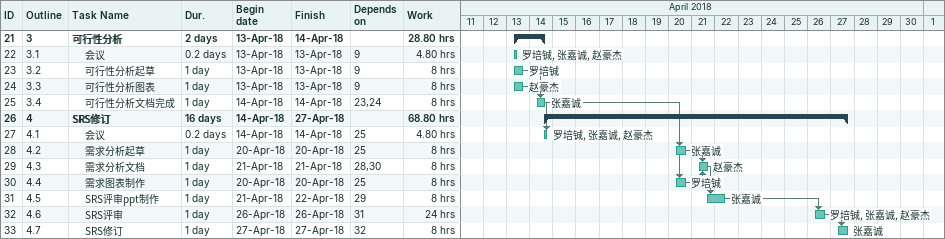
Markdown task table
| ID | WBS | Task | Duration | Start | Finish | Predecessors | Resources | Work (h) |
|---|---|---|---|---|---|---|---|---|
| 21 | 3 | **可行性分析** | 2d | 2018-04-13 | 2018-04-14 |  |  | 28.80 |
| 22 | 3.1 | 会议 | 0.2d | 2018-04-13 | 2018-04-13 | 9 | 罗培铖, 张嘉诚, 赵豪杰 | 4.80 |
| 23 | 3.2 | 可行性分析起草 | 1d | 2018-04-13 | 2018-04-13 | 9 | 罗培铖 | 8 |
| 24 | 3.3 | 可行性分析图表 | 1d | 2018-04-13 | 2018-04-13 | 9 | 赵豪杰 | 8 |
| 25 | 3.4 | 可行性分析文档完成 | 1d | 2018-04-14 | 2018-04-14 | 23, 24 | 张嘉诚 | 8 |
| 26 | 4 | **SRS修订** | 16d | 2018-04-14 | 2018-04-27 |  |  | 68.80 |
| 27 | 4.1 | 会议 | 0.2d | 2018-04-14 | 2018-04-14 | 25 | 罗培铖, 张嘉诚, 赵豪杰 | 4.80 |
| 28 | 4.2 | 需求分析起草 | 1d | 2018-04-20 | 2018-04-20 | 25 | 张嘉诚 | 8 |
| 29 | 4.3 | 需求分析文档 | 1d | 2018-04-21 | 2018-04-21 | 28, 30 | 赵豪杰 | 8 |
| 30 | 4.4 | 需求图表制作 | 1d | 2018-04-20 | 2018-04-20 | 25 | 罗培铖 | 8 |
| 31 | 4.5 | SRS评审ppt制作 | 1d | 2018-04-21 | 2018-04-22 | 29 | 张嘉诚 | 8 |
| 32 | 4.6 | SRS评审 | 1d | 2018-04-26 | 2018-04-26 | 31 | 罗培铖, 张嘉诚, 赵豪杰 | 24 |
| 33 | 4.7 | SRS修订 | 1d | 2018-04-27 | 2018-04-27 | 32 | 张嘉诚 | 8 |
